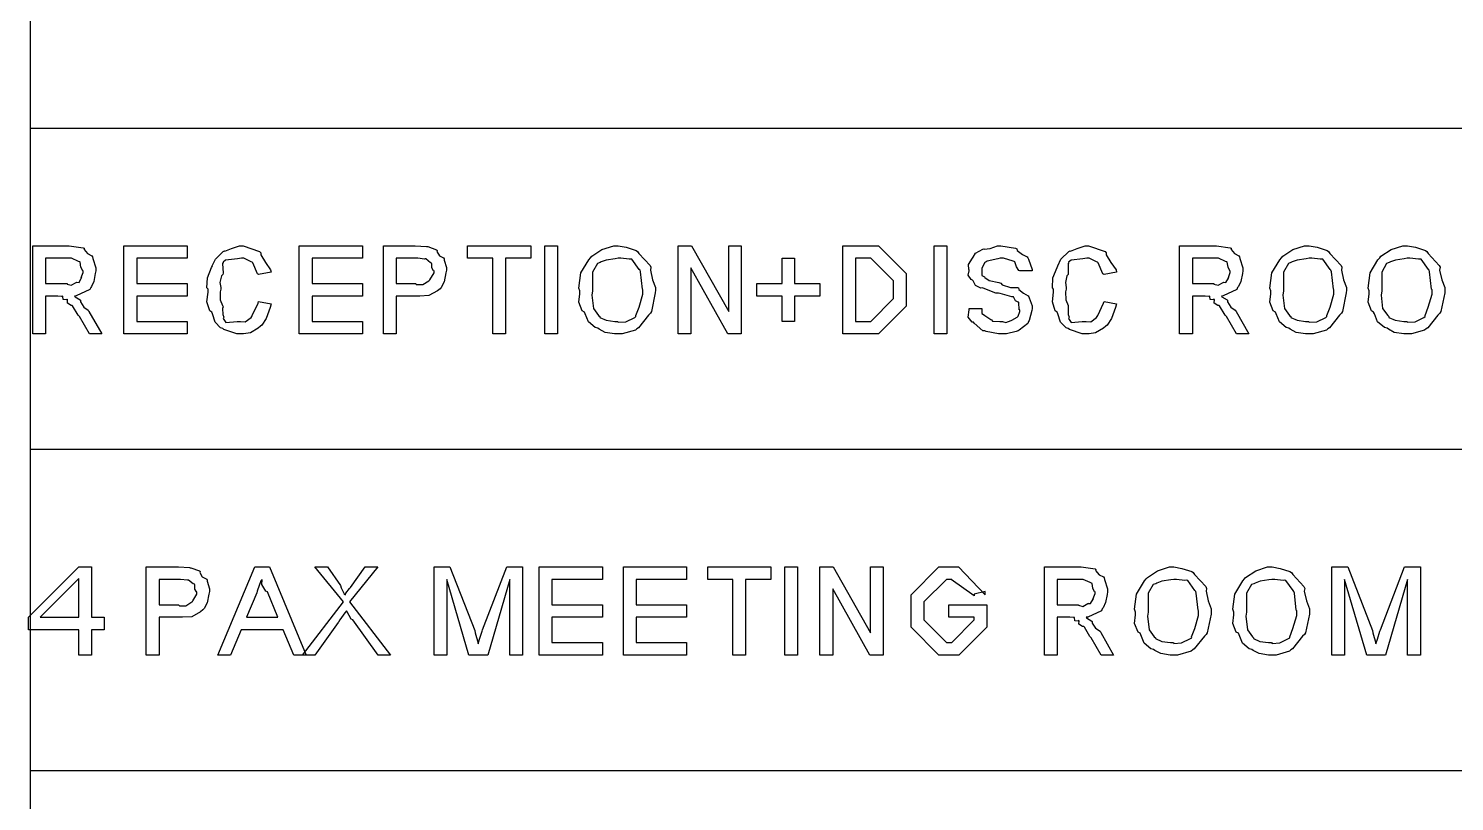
# Model space of a CAD drawing. Extents: x 0 to 23.4, y 0 to 16.5.
# Drawn here: x 19.232 to 20.37, y 12.831 to 13.448 of the extents above; entities that cross this region are included whole.
import ezdxf

# ---------------------------------------------------------------- set-up
doc = ezdxf.new("R2010")
doc.units = 0
doc.layers.get('0').update_dxf_attribs({"linetype": 'CONTINUOUS'})

msp = doc.modelspace()

# ---------------------------------------------------------------- linework, layer by layer
at = {"color": 0}
for points in [[(19.2335, 14.09), (19.2335, 8.75831)], [(19.2335, 13.3683), (22.1315, 13.3683)], [(19.2335, 13.1122), (22.1315, 13.1122)], [(19.2335, 12.8561), (22.1315, 12.8561)]]:
    msp.add_lwpolyline(points, dxfattribs=at)
for points in [[(19.2356, 13.2042), (19.2356, 13.2745), (19.2644, 13.2745), (19.2647, 13.2745), (19.2758, 13.2729), (19.2765, 13.2726), (19.2765, 13.2715), (19.2792, 13.2683), (19.2828, 13.2665), (19.2832, 13.2656), (19.2835, 13.2643), (19.2858, 13.257), (19.2858, 13.2546), (19.2854, 13.2525), (19.2842, 13.2461), (19.2824, 13.242), (19.2818, 13.2411), (19.281, 13.2395), (19.2703, 13.2346), (19.2689, 13.2344), (19.2693, 13.2339), (19.2733, 13.2314), (19.2737, 13.2311), (19.2737, 13.2298), (19.2763, 13.2255), (19.2799, 13.2231), (19.2804, 13.2222), (19.2907, 13.2042), (19.2808, 13.2042), (19.2728, 13.2181), (19.2718, 13.2191), (19.2674, 13.2265), (19.2669, 13.227), (19.2661, 13.2269), (19.2632, 13.2287), (19.2632, 13.2316), (19.2629, 13.2318), (19.2624, 13.2314), (19.2599, 13.2316), (19.2597, 13.2341), (19.2594, 13.2342), (19.2586, 13.2341), (19.2557, 13.2344), (19.2549, 13.2344), (19.2457, 13.2344), (19.2457, 13.2042), (19.2356, 13.2042)], [(19.3082, 13.2042), (19.3082, 13.2745), (19.3586, 13.2745), (19.3586, 13.2645), (19.3185, 13.2645), (19.3185, 13.2444), (19.3586, 13.2444), (19.3586, 13.2344), (19.3185, 13.2344), (19.3185, 13.2142), (19.3586, 13.2142), (19.3586, 13.2042), (19.3082, 13.2042)], [(19.4157, 13.23), (19.4257, 13.2281), (19.4249, 13.2253), (19.4218, 13.2165), (19.4182, 13.2113), (19.4172, 13.2103), (19.4154, 13.2088), (19.4092, 13.205), (19.4037, 13.2042), (19.4021, 13.2042), (19.3983, 13.2042), (19.3881, 13.2078), (19.3871, 13.2086), (19.3854, 13.209), (19.3811, 13.2135), (19.3789, 13.2202), (19.3785, 13.2216), (19.3768, 13.2227), (19.3744, 13.2299), (19.3754, 13.2374), (19.3754, 13.2398), (19.3744, 13.241), (19.375, 13.2489), (19.3782, 13.2572), (19.3789, 13.2585), (19.3788, 13.2585), (19.3812, 13.2639), (19.3875, 13.2698), (19.3886, 13.2704), (19.3889, 13.2702), (19.3942, 13.2722), (19.4006, 13.2745), (19.4028, 13.2745), (19.4033, 13.2745), (19.4165, 13.2699), (19.4175, 13.2689), (19.4176, 13.2673), (19.4211, 13.2612), (19.4253, 13.2552), (19.4257, 13.2535), (19.4157, 13.2515), (19.4147, 13.2522), (19.4111, 13.2608), (19.4106, 13.2613), (19.4097, 13.2617), (19.404, 13.2645), (19.4021, 13.2645), (19.3989, 13.2642), (19.3894, 13.2631), (19.3874, 13.2614), (19.3875, 13.2611), (19.3869, 13.2604), (19.3874, 13.2527), (19.3871, 13.2517), (19.3861, 13.2504), (19.3849, 13.2452), (19.3856, 13.2412), (19.3856, 13.2398), (19.385, 13.2378), (19.3851, 13.2314), (19.3869, 13.2269), (19.3874, 13.2259), (19.3869, 13.2245), (19.3872, 13.2198), (19.3879, 13.2176), (19.3878, 13.217), (19.3874, 13.2165), (19.3896, 13.2133), (19.3985, 13.2142), (19.4014, 13.2142), (19.4014, 13.214), (19.4051, 13.2139), (19.4097, 13.2174), (19.4103, 13.2181), (19.4107, 13.2188), (19.4154, 13.2287), (19.4157, 13.23)], [(19.4481, 13.2042), (19.4481, 13.2745), (19.4985, 13.2745), (19.4985, 13.2645), (19.4583, 13.2645), (19.4583, 13.2444), (19.4985, 13.2444), (19.4985, 13.2344), (19.4583, 13.2344), (19.4583, 13.2142), (19.4985, 13.2142), (19.4985, 13.2042), (19.4481, 13.2042)], [(19.5153, 13.2042), (19.5153, 13.2745), (19.5401, 13.2745), (19.5407, 13.2745), (19.5496, 13.274), (19.5501, 13.2739), (19.5507, 13.2738), (19.5576, 13.2713), (19.5582, 13.2708), (19.5579, 13.27), (19.5599, 13.2666), (19.5633, 13.2649), (19.5636, 13.2641), (19.5637, 13.2631), (19.5656, 13.2571), (19.5656, 13.255), (19.5651, 13.2528), (19.5636, 13.2458), (19.5613, 13.2413), (19.5604, 13.2402), (19.5583, 13.2386), (19.5514, 13.2348), (19.5442, 13.2344), (19.5417, 13.2344), (19.5254, 13.2344), (19.5254, 13.2042), (19.5153, 13.2042)], [(19.6026, 13.2042), (19.6026, 13.2645), (19.5824, 13.2645), (19.5824, 13.2745), (19.6328, 13.2745), (19.6328, 13.2645), (19.6126, 13.2645), (19.6126, 13.2042), (19.6026, 13.2042)], [(19.6439, 13.2042), (19.6439, 13.2745), (19.6542, 13.2745), (19.6542, 13.2042), (19.6439, 13.2042)], [(19.6719, 13.2385), (19.6711, 13.2408), (19.6728, 13.2528), (19.679, 13.2634), (19.6804, 13.265), (19.6814, 13.2662), (19.6894, 13.2715), (19.6989, 13.2745), (19.7021, 13.2745), (19.7025, 13.2745), (19.7089, 13.2733), (19.7168, 13.2707), (19.7179, 13.27), (19.719, 13.2684), (19.7279, 13.2588), (19.7286, 13.2574), (19.7282, 13.2551), (19.7299, 13.2474), (19.7322, 13.2412), (19.7322, 13.2392), (19.7321, 13.2369), (19.729, 13.2221), (19.7283, 13.2207), (19.7268, 13.2191), (19.7188, 13.209), (19.7175, 13.2083), (19.7162, 13.2073), (19.7056, 13.2042), (19.7021, 13.2042), (19.6996, 13.2042), (19.6921, 13.2053), (19.6874, 13.208), (19.6863, 13.2088), (19.6842, 13.2092), (19.6788, 13.2138), (19.6762, 13.2203), (19.6756, 13.2216), (19.6739, 13.2226), (19.6711, 13.2294), (19.6719, 13.2362), (19.6719, 13.2385)], [(19.7503, 13.2042), (19.7503, 13.2745), (19.761, 13.2745), (19.7907, 13.222), (19.7907, 13.2745), (19.8006, 13.2745), (19.8006, 13.2042), (19.79, 13.2042), (19.7604, 13.2569), (19.7604, 13.2042), (19.7503, 13.2042)], [(19.8818, 13.2042), (19.8818, 13.2745), (19.9028, 13.2745), (19.91, 13.2745), (19.9321, 13.2524), (19.9321, 13.2398), (19.9321, 13.2263), (19.91, 13.2042), (19.9039, 13.2042), (19.8818, 13.2042)], [(19.9544, 13.2042), (19.9544, 13.2745), (19.9647, 13.2745), (19.9647, 13.2042), (19.9544, 13.2042)], [(19.9825, 13.2244), (19.9926, 13.2244), (19.9924, 13.2236), (19.9926, 13.2204), (19.9946, 13.2191), (19.9949, 13.2188), (19.9949, 13.2188), (19.9996, 13.2157), (20.0003, 13.2155), (20.001, 13.2144), (20.0069, 13.2142), (20.0089, 13.2142), (20.0089, 13.214), (20.0117, 13.2132), (20.0158, 13.215), (20.0164, 13.2151), (20.0164, 13.2151), (20.0208, 13.2176), (20.0211, 13.2179), (20.0211, 13.2179), (20.0215, 13.2184), (20.0228, 13.2221), (20.0228, 13.2233), (20.0224, 13.2234), (20.0221, 13.2292), (20.0219, 13.2296), (20.0215, 13.2294), (20.0193, 13.2307), (20.0179, 13.2337), (20.0172, 13.2339), (20.0165, 13.2339), (20.0072, 13.2364), (20.0057, 13.2368), (20.0038, 13.2368), (19.9936, 13.2406), (19.9929, 13.2409), (19.9917, 13.2407), (19.9875, 13.2427), (19.9856, 13.2466), (19.9851, 13.2472), (19.9839, 13.2476), (19.9815, 13.2511), (19.9825, 13.2545), (19.9825, 13.2556), (19.9822, 13.2556), (19.9819, 13.2595), (19.985, 13.2647), (19.9856, 13.2654), (19.9856, 13.2654), (19.9875, 13.2687), (19.9932, 13.2718), (19.9942, 13.2721), (19.9943, 13.2717), (19.9992, 13.2724), (20.005, 13.2745), (20.0069, 13.2745), (20.0076, 13.2745), (20.0194, 13.2726), (20.0204, 13.2721), (20.0208, 13.2708), (20.0249, 13.2676), (20.0287, 13.2658), (20.0293, 13.265), (20.0297, 13.2638), (20.0328, 13.2555), (20.0328, 13.2546), (20.0228, 13.2546), (20.0221, 13.2547), (20.0203, 13.2578), (20.0189, 13.2616), (20.0183, 13.2619), (20.0174, 13.2622), (20.0097, 13.2645), (20.0072, 13.2645), (20.0054, 13.2642), (19.9967, 13.2622), (19.9961, 13.2617), (19.9949, 13.2612), (19.9926, 13.2566), (19.9926, 13.255), (19.9924, 13.2541), (19.9925, 13.2508), (19.9946, 13.2498), (19.995, 13.2493), (19.995, 13.2492), (19.9983, 13.2467), (20.006, 13.2452), (20.0076, 13.2448), (20.0088, 13.2434), (20.0154, 13.2412), (20.0211, 13.2412), (20.0218, 13.2409), (20.0221, 13.2397), (20.0257, 13.2366), (20.0296, 13.2347), (20.03, 13.2339), (20.0303, 13.2331), (20.0328, 13.2266), (20.0328, 13.2244), (20.0324, 13.223), (20.0303, 13.215), (20.0297, 13.2142), (20.0292, 13.2126), (20.0224, 13.2073), (20.0215, 13.2068), (20.02, 13.2062), (20.0121, 13.2042), (20.0094, 13.2042), (20.0058, 13.2042), (19.996, 13.2062), (19.995, 13.2066), (19.9933, 13.2068), (19.9865, 13.2128), (19.986, 13.2135), (19.9849, 13.2135), (19.9817, 13.2175), (19.9825, 13.2234), (19.9825, 13.2244)], [(20.09, 13.23), (20.1, 13.2281), (20.0992, 13.2253), (20.096, 13.2165), (20.0925, 13.2113), (20.0915, 13.2103), (20.0896, 13.2088), (20.0833, 13.205), (20.0781, 13.2042), (20.0764, 13.2042), (20.0726, 13.2042), (20.0624, 13.2078), (20.0614, 13.2086), (20.0597, 13.209), (20.0553, 13.2135), (20.0532, 13.2202), (20.0526, 13.2216), (20.0511, 13.2227), (20.0488, 13.2299), (20.0496, 13.2374), (20.0496, 13.2398), (20.0488, 13.241), (20.0492, 13.2489), (20.0525, 13.2572), (20.0531, 13.2585), (20.0531, 13.2585), (20.0556, 13.2639), (20.0618, 13.2698), (20.0629, 13.2704), (20.0632, 13.2702), (20.0685, 13.2722), (20.0749, 13.2745), (20.0769, 13.2745), (20.0776, 13.2745), (20.0908, 13.2699), (20.0918, 13.2689), (20.0918, 13.2673), (20.0954, 13.2612), (20.0996, 13.2552), (20.1, 13.2535), (20.09, 13.2515), (20.089, 13.2522), (20.0853, 13.2608), (20.0849, 13.2613), (20.0839, 13.2617), (20.0782, 13.2645), (20.0764, 13.2645), (20.0732, 13.2642), (20.0637, 13.2631), (20.0617, 13.2614), (20.0618, 13.2611), (20.0613, 13.2604), (20.0615, 13.2527), (20.0614, 13.2517), (20.0604, 13.2504), (20.0592, 13.2452), (20.0599, 13.2412), (20.0599, 13.2398), (20.0593, 13.2378), (20.0594, 13.2314), (20.0613, 13.2269), (20.0615, 13.2259), (20.0613, 13.2245), (20.0615, 13.2198), (20.0622, 13.2176), (20.0619, 13.217), (20.0617, 13.2165), (20.0637, 13.2133), (20.0726, 13.2142), (20.0757, 13.2142), (20.0757, 13.214), (20.0794, 13.2139), (20.0839, 13.2174), (20.0846, 13.2181), (20.085, 13.2188), (20.0897, 13.2287), (20.09, 13.23)], [(20.1503, 13.2042), (20.1503, 13.2745), (20.1792, 13.2745), (20.1796, 13.2745), (20.1907, 13.2729), (20.1914, 13.2726), (20.1913, 13.2715), (20.194, 13.2683), (20.1976, 13.2665), (20.1981, 13.2656), (20.1983, 13.2643), (20.2007, 13.257), (20.2007, 13.2546), (20.2003, 13.2525), (20.199, 13.2461), (20.1972, 13.242), (20.1965, 13.2411), (20.1958, 13.2395), (20.1851, 13.2346), (20.1837, 13.2344), (20.184, 13.2339), (20.1882, 13.2314), (20.1885, 13.2311), (20.1885, 13.2298), (20.1911, 13.2255), (20.1947, 13.2231), (20.1953, 13.2222), (20.2054, 13.2042), (20.1957, 13.2042), (20.1876, 13.2181), (20.1865, 13.2191), (20.1822, 13.2265), (20.1818, 13.227), (20.1808, 13.2269), (20.1779, 13.2287), (20.1781, 13.2316), (20.1776, 13.2318), (20.1772, 13.2314), (20.1747, 13.2316), (20.1744, 13.2341), (20.1742, 13.2342), (20.1735, 13.2341), (20.1706, 13.2344), (20.1696, 13.2344), (20.1606, 13.2344), (20.1606, 13.2042), (20.1503, 13.2042)], [(20.2231, 13.2385), (20.2222, 13.2408), (20.2239, 13.2528), (20.2301, 13.2634), (20.2315, 13.265), (20.2325, 13.2662), (20.2406, 13.2715), (20.25, 13.2745), (20.2532, 13.2745), (20.2536, 13.2745), (20.26, 13.2733), (20.2679, 13.2707), (20.269, 13.27), (20.2701, 13.2684), (20.279, 13.2588), (20.2797, 13.2574), (20.2793, 13.2551), (20.281, 13.2474), (20.2833, 13.2412), (20.2833, 13.2392), (20.2832, 13.2369), (20.2801, 13.2221), (20.2794, 13.2207), (20.2779, 13.2191), (20.2699, 13.209), (20.2686, 13.2083), (20.2674, 13.2073), (20.2567, 13.2042), (20.2532, 13.2042), (20.2507, 13.2042), (20.2432, 13.2053), (20.2385, 13.208), (20.2374, 13.2088), (20.2353, 13.2092), (20.2299, 13.2138), (20.2274, 13.2203), (20.2267, 13.2216), (20.225, 13.2226), (20.2222, 13.2294), (20.2231, 13.2362), (20.2231, 13.2385)], [(20.3014, 13.2385), (20.3006, 13.2408), (20.3022, 13.2528), (20.3085, 13.2634), (20.3099, 13.265), (20.3108, 13.2662), (20.3189, 13.2715), (20.3283, 13.2745), (20.3315, 13.2745), (20.3319, 13.2745), (20.3383, 13.2733), (20.3463, 13.2707), (20.3474, 13.27), (20.3485, 13.2684), (20.3574, 13.2588), (20.3581, 13.2574), (20.3576, 13.2551), (20.3594, 13.2474), (20.3617, 13.2412), (20.3617, 13.2392), (20.3617, 13.2369), (20.3585, 13.2221), (20.3578, 13.2207), (20.3563, 13.2191), (20.3482, 13.209), (20.3469, 13.2083), (20.3457, 13.2073), (20.3351, 13.2042), (20.3315, 13.2042), (20.329, 13.2042), (20.3215, 13.2053), (20.3168, 13.208), (20.3157, 13.2088), (20.3136, 13.2092), (20.3082, 13.2138), (20.3057, 13.2203), (20.305, 13.2216), (20.3033, 13.2226), (20.3006, 13.2294), (20.3014, 13.2362), (20.3014, 13.2385)], [(19.2457, 13.2444), (19.2629, 13.2444), (19.2629, 13.244), (19.2663, 13.2431), (19.2703, 13.2453), (19.2707, 13.2454), (19.2707, 13.2454), (19.2725, 13.2453), (19.2743, 13.2487), (19.2746, 13.2491), (19.2743, 13.2492), (19.2758, 13.2533), (19.2758, 13.2546), (19.2754, 13.2546), (19.274, 13.2575), (19.2735, 13.2613), (19.2731, 13.2617), (19.2721, 13.262), (19.2664, 13.2645), (19.2646, 13.2645), (19.2457, 13.2645), (19.2457, 13.2444)], [(19.5254, 13.2444), (19.5411, 13.2444), (19.5415, 13.2436), (19.5467, 13.2435), (19.5515, 13.2465), (19.5521, 13.247), (19.5522, 13.2473), (19.5556, 13.2528), (19.5556, 13.2546), (19.5553, 13.2546), (19.554, 13.2568), (19.554, 13.2602), (19.5536, 13.2606), (19.5528, 13.261), (19.549, 13.264), (19.5485, 13.2641), (19.5479, 13.2638), (19.5426, 13.2645), (19.5408, 13.2645), (19.5254, 13.2645), (19.5254, 13.2444)], [(19.6821, 13.2385), (19.6815, 13.2352), (19.6828, 13.2244), (19.6868, 13.2188), (19.6878, 13.2181), (19.6878, 13.2174), (19.6928, 13.2152), (19.6997, 13.2142), (19.7021, 13.2142), (19.7025, 13.2135), (19.7086, 13.2139), (19.7157, 13.2174), (19.7167, 13.2181), (19.7165, 13.2188), (19.7192, 13.2255), (19.7222, 13.2359), (19.7222, 13.2394), (19.7218, 13.24), (19.7203, 13.2537), (19.7199, 13.255), (19.7193, 13.2556), (19.7135, 13.2638), (19.7128, 13.2639), (19.7112, 13.2637), (19.7046, 13.2645), (19.7024, 13.2645), (19.7, 13.2642), (19.6929, 13.2631), (19.689, 13.2617), (19.6881, 13.2611), (19.686, 13.2604), (19.6821, 13.2535), (19.6821, 13.2423), (19.6821, 13.2385)], [(19.8332, 13.2142), (19.8332, 13.2344), (19.8131, 13.2344), (19.8131, 13.2444), (19.8332, 13.2444), (19.8332, 13.2645), (19.8432, 13.2645), (19.8432, 13.2444), (19.8633, 13.2444), (19.8633, 13.2344), (19.8432, 13.2344), (19.8432, 13.2142), (19.8332, 13.2142)], [(19.8919, 13.2142), (19.9035, 13.2142), (19.9039, 13.2142), (19.9221, 13.2324), (19.9221, 13.2398), (19.9221, 13.2465), (19.9039, 13.2645), (19.9033, 13.2645), (19.8919, 13.2645), (19.8919, 13.2142)], [(20.1606, 13.2444), (20.1776, 13.2444), (20.1776, 13.244), (20.1811, 13.2431), (20.185, 13.2453), (20.1856, 13.2454), (20.1856, 13.2454), (20.1872, 13.2453), (20.1892, 13.2487), (20.1894, 13.2491), (20.1892, 13.2492), (20.1907, 13.2533), (20.1907, 13.2546), (20.1903, 13.2546), (20.1889, 13.2575), (20.1883, 13.2613), (20.1879, 13.2617), (20.1869, 13.262), (20.1813, 13.2645), (20.1794, 13.2645), (20.1606, 13.2645), (20.1606, 13.2444)], [(20.2332, 13.2385), (20.2326, 13.2352), (20.2339, 13.2244), (20.2379, 13.2188), (20.2389, 13.2181), (20.2389, 13.2174), (20.2439, 13.2152), (20.2508, 13.2142), (20.2532, 13.2142), (20.2536, 13.2135), (20.2597, 13.2139), (20.2668, 13.2174), (20.2678, 13.2181), (20.2676, 13.2188), (20.2703, 13.2255), (20.2733, 13.2359), (20.2733, 13.2394), (20.2729, 13.24), (20.2714, 13.2537), (20.271, 13.255), (20.2704, 13.2556), (20.2646, 13.2638), (20.2639, 13.2639), (20.2624, 13.2637), (20.2557, 13.2645), (20.2535, 13.2645), (20.2511, 13.2642), (20.244, 13.2631), (20.2401, 13.2617), (20.239, 13.2611), (20.2371, 13.2604), (20.2332, 13.2535), (20.2332, 13.2423), (20.2332, 13.2385)], [(20.3115, 13.2385), (20.311, 13.2352), (20.3122, 13.2244), (20.3163, 13.2188), (20.3172, 13.2181), (20.3172, 13.2174), (20.3222, 13.2152), (20.3292, 13.2142), (20.3315, 13.2142), (20.3319, 13.2135), (20.3381, 13.2139), (20.3451, 13.2174), (20.3461, 13.2181), (20.346, 13.2188), (20.3486, 13.2255), (20.3517, 13.2359), (20.3517, 13.2394), (20.3513, 13.24), (20.3497, 13.2537), (20.3493, 13.255), (20.3487, 13.2556), (20.3429, 13.2638), (20.3422, 13.2639), (20.3407, 13.2637), (20.334, 13.2645), (20.3318, 13.2645), (20.3294, 13.2642), (20.3224, 13.2631), (20.3185, 13.2617), (20.3175, 13.2611), (20.3154, 13.2604), (20.3115, 13.2535), (20.3115, 13.2423), (20.3115, 13.2385)], [(19.2724, 12.9481), (19.2724, 12.9683), (19.2322, 12.9683), (19.2322, 12.9783), (19.2724, 13.0184), (19.2825, 13.0184), (19.2825, 12.9783), (19.2925, 12.9783), (19.2925, 12.9683), (19.2825, 12.9683), (19.2825, 12.9481), (19.2724, 12.9481)], [(19.3261, 12.9481), (19.3261, 13.0184), (19.3511, 13.0184), (19.3517, 13.0184), (19.3606, 13.0179), (19.3611, 13.0178), (19.3617, 13.0177), (19.3686, 13.0152), (19.3692, 13.0148), (19.3689, 13.0139), (19.3708, 13.0105), (19.3743, 13.0088), (19.3746, 13.008), (19.3746, 13.007), (19.3765, 13.001), (19.3765, 12.9989), (19.3761, 12.9967), (19.3746, 12.9898), (19.3722, 12.9852), (19.3712, 12.9842), (19.3693, 12.9825), (19.3624, 12.9787), (19.355, 12.9783), (19.3526, 12.9783), (19.3364, 12.9783), (19.3364, 12.9481), (19.3261, 12.9481)], [(19.3833, 12.9481), (19.4126, 13.0184), (19.4243, 13.0184), (19.4536, 12.9481), (19.4437, 12.9481), (19.4353, 12.9683), (19.4018, 12.9683), (19.3933, 12.9481), (19.3833, 12.9481)], [(19.4506, 12.9481), (19.4833, 12.9905), (19.4606, 13.0184), (19.4706, 13.0184), (19.4811, 13.0035), (19.4815, 13.0018), (19.4839, 12.9971), (19.485, 12.9963), (19.485, 12.9961), (19.485, 12.9961), (19.4854, 12.9974), (19.4883, 13.0012), (19.4889, 13.002), (19.5008, 13.0184), (19.5108, 13.0184), (19.4883, 12.9905), (19.5208, 12.9481), (19.5111, 12.9481), (19.4908, 12.9763), (19.4896, 12.9767), (19.4864, 12.9827), (19.4858, 12.9835), (19.4844, 12.9818), (19.4804, 12.9763), (19.4793, 12.9744), (19.4792, 12.9742), (19.4606, 12.9481), (19.4506, 12.9481)], [(19.5557, 12.9481), (19.5557, 13.0184), (19.5682, 13.0184), (19.5881, 12.9677), (19.5883, 12.966), (19.5907, 12.9576), (19.5908, 12.957), (19.5908, 12.957), (19.5918, 12.9607), (19.5939, 12.9671), (19.5943, 12.9683), (19.6136, 13.0184), (19.6262, 13.0184), (19.6262, 12.9481), (19.616, 12.9481), (19.616, 13.0085), (19.5985, 12.9481), (19.5835, 12.9481), (19.5658, 13.0085), (19.5658, 12.9481), (19.5557, 12.9481)], [(19.6396, 12.9481), (19.6396, 13.0184), (19.6899, 13.0184), (19.6899, 13.0085), (19.6497, 13.0085), (19.6497, 12.9883), (19.6899, 12.9883), (19.6899, 12.9783), (19.6497, 12.9783), (19.6497, 12.9581), (19.6899, 12.9581), (19.6899, 12.9481), (19.6396, 12.9481)], [(19.7067, 12.9481), (19.7067, 13.0184), (19.7571, 13.0184), (19.7571, 13.0085), (19.7169, 13.0085), (19.7169, 12.9883), (19.7571, 12.9883), (19.7571, 12.9783), (19.7169, 12.9783), (19.7169, 12.9581), (19.7571, 12.9581), (19.7571, 12.9481), (19.7067, 12.9481)], [(19.794, 12.9481), (19.794, 13.0085), (19.7739, 13.0085), (19.7739, 13.0184), (19.8242, 13.0184), (19.8242, 13.0085), (19.804, 13.0085), (19.804, 12.9481), (19.794, 12.9481)], [(19.8354, 12.9481), (19.8354, 13.0184), (19.8456, 13.0184), (19.8456, 12.9481), (19.8354, 12.9481)], [(19.8633, 12.9481), (19.8633, 13.0184), (19.874, 13.0184), (19.9037, 12.9659), (19.9037, 13.0184), (19.9138, 13.0184), (19.9138, 12.9481), (19.9031, 12.9481), (19.8736, 13.0009), (19.8736, 12.9481), (19.8633, 12.9481)], [(19.9662, 12.9783), (19.9662, 12.9883), (19.9964, 12.9883), (19.9964, 12.9703), (19.9743, 12.9481), (19.9694, 12.9481), (19.9582, 12.9481), (19.9361, 12.9703), (19.9361, 12.9831), (19.9361, 12.9963), (19.9582, 13.0184), (19.9686, 13.0184), (19.974, 13.0184), (19.9953, 12.9963), (19.9953, 12.9989), (19.9863, 12.9967), (19.9863, 12.9954), (19.9681, 13.0085), (19.9685, 13.0085), (19.9643, 13.0085), (19.9463, 12.9905), (19.9463, 12.9833), (19.9463, 12.9763), (19.9643, 12.9581), (19.9686, 12.9581), (19.9685, 12.9581), (19.9864, 12.9763), (19.9864, 12.9783), (19.9662, 12.9783)], [(20.0424, 12.9481), (20.0424, 13.0184), (20.0713, 13.0184), (20.0717, 13.0184), (20.0828, 13.0168), (20.0835, 13.0165), (20.0833, 13.0155), (20.0861, 13.0122), (20.0897, 13.0104), (20.0901, 13.0096), (20.0904, 13.0083), (20.0928, 13.0009), (20.0928, 12.9985), (20.0924, 12.9964), (20.0911, 12.99), (20.0893, 12.9859), (20.0886, 12.985), (20.0879, 12.9834), (20.0772, 12.9785), (20.0758, 12.9783), (20.0761, 12.9778), (20.0803, 12.9753), (20.0806, 12.975), (20.0806, 12.9737), (20.0832, 12.9695), (20.0868, 12.9671), (20.0874, 12.9662), (20.0975, 12.9481), (20.0878, 12.9481), (20.0797, 12.962), (20.0786, 12.963), (20.0743, 12.9704), (20.0739, 12.9709), (20.0729, 12.9708), (20.07, 12.9727), (20.0701, 12.9755), (20.0697, 12.9757), (20.0693, 12.9753), (20.0668, 12.9755), (20.0665, 12.978), (20.0663, 12.9781), (20.0656, 12.978), (20.0626, 12.9783), (20.0618, 12.9783), (20.0526, 12.9783), (20.0526, 12.9481), (20.0424, 12.9481)], [(20.1151, 12.9824), (20.1143, 12.9847), (20.116, 12.9967), (20.1222, 13.0073), (20.1236, 13.0089), (20.1246, 13.0101), (20.1326, 13.0154), (20.1421, 13.0184), (20.1453, 13.0184), (20.1457, 13.0184), (20.1521, 13.0172), (20.16, 13.0147), (20.1611, 13.0139), (20.1622, 13.0123), (20.1711, 13.0027), (20.1718, 13.0013), (20.1714, 12.999), (20.1731, 12.9913), (20.1754, 12.9851), (20.1754, 12.9831), (20.1754, 12.9808), (20.1722, 12.966), (20.1715, 12.9646), (20.17, 12.9631), (20.1619, 12.953), (20.1607, 12.9523), (20.1594, 12.9512), (20.1487, 12.9481), (20.1453, 12.9481), (20.1428, 12.9481), (20.1353, 12.9493), (20.1306, 12.9519), (20.1294, 12.9527), (20.1274, 12.9531), (20.1219, 12.9577), (20.1194, 12.9642), (20.1188, 12.9655), (20.1171, 12.9665), (20.1143, 12.9733), (20.1151, 12.9801), (20.1151, 12.9824)], [(20.1935, 12.9824), (20.1926, 12.9847), (20.1943, 12.9967), (20.2006, 13.0073), (20.2019, 13.0089), (20.2029, 13.0101), (20.211, 13.0154), (20.2204, 13.0184), (20.2236, 13.0184), (20.224, 13.0184), (20.2304, 13.0172), (20.2383, 13.0147), (20.2394, 13.0139), (20.2406, 13.0123), (20.2494, 13.0027), (20.2501, 13.0013), (20.2497, 12.999), (20.2515, 12.9913), (20.2538, 12.9851), (20.2538, 12.9831), (20.2538, 12.9808), (20.2506, 12.966), (20.2499, 12.9646), (20.2483, 12.9631), (20.2403, 12.953), (20.239, 12.9523), (20.2379, 12.9512), (20.2272, 12.9481), (20.2236, 12.9481), (20.2211, 12.9481), (20.2136, 12.9493), (20.2089, 12.9519), (20.2078, 12.9527), (20.2057, 12.9531), (20.2003, 12.9577), (20.1978, 12.9642), (20.1972, 12.9655), (20.1954, 12.9665), (20.1926, 12.9733), (20.1935, 12.9801), (20.1935, 12.9824)], [(20.2718, 12.9481), (20.2718, 13.0184), (20.2844, 13.0184), (20.3042, 12.9677), (20.3044, 12.966), (20.3068, 12.9576), (20.3069, 12.957), (20.3069, 12.957), (20.3081, 12.9607), (20.31, 12.9671), (20.3104, 12.9683), (20.3297, 13.0184), (20.3424, 13.0184), (20.3424, 12.9481), (20.3321, 12.9481), (20.3321, 13.0085), (20.3146, 12.9481), (20.2996, 12.9481), (20.2819, 13.0085), (20.2819, 12.9481), (20.2718, 12.9481)], [(19.2724, 12.9783), (19.2724, 13.0091), (19.2415, 12.9783), (19.2724, 12.9783)], [(19.3364, 12.9883), (19.3519, 12.9883), (19.3525, 12.9875), (19.3576, 12.9874), (19.3625, 12.9905), (19.3631, 12.9909), (19.3632, 12.9913), (19.3665, 12.9967), (19.3665, 12.9985), (19.3663, 12.9985), (19.3649, 13.0008), (19.3649, 13.0042), (19.3646, 13.0046), (19.3636, 13.0049), (19.3599, 13.0079), (19.3594, 13.008), (19.3589, 13.0078), (19.3535, 13.0085), (19.3518, 13.0085), (19.3364, 13.0085), (19.3364, 12.9883)], [(19.406, 12.9783), (19.4311, 12.9783), (19.4229, 12.9985), (19.4214, 12.9992), (19.4183, 13.0043), (19.4186, 13.0083), (19.4185, 13.0085), (19.4176, 13.0074), (19.4146, 12.999), (19.4142, 12.9978), (19.406, 12.9783)], [(20.0526, 12.9883), (20.0697, 12.9883), (20.0697, 12.9879), (20.0732, 12.987), (20.0771, 12.9892), (20.0776, 12.9894), (20.0776, 12.9893), (20.0793, 12.9893), (20.0812, 12.9927), (20.0815, 12.9931), (20.0812, 12.9932), (20.0828, 12.9972), (20.0828, 12.9985), (20.0824, 12.9985), (20.081, 13.0015), (20.0804, 13.0052), (20.08, 13.0056), (20.079, 13.006), (20.0733, 13.0085), (20.0715, 13.0085), (20.0526, 13.0085), (20.0526, 12.9883)], [(20.1253, 12.9824), (20.1247, 12.9792), (20.126, 12.9684), (20.13, 12.9627), (20.131, 12.962), (20.131, 12.9614), (20.136, 12.9591), (20.1429, 12.9581), (20.1453, 12.9581), (20.1457, 12.9574), (20.1518, 12.9578), (20.1589, 12.9614), (20.1599, 12.962), (20.1597, 12.9627), (20.1624, 12.9694), (20.1654, 12.9798), (20.1654, 12.9833), (20.165, 12.9839), (20.1635, 12.9976), (20.1631, 12.9989), (20.1625, 12.9996), (20.1567, 13.0077), (20.156, 13.0078), (20.1544, 13.0076), (20.1478, 13.0085), (20.1456, 13.0085), (20.1432, 13.0081), (20.1361, 13.007), (20.1322, 13.0056), (20.1312, 13.005), (20.1292, 13.0043), (20.1253, 12.9974), (20.1253, 12.9862), (20.1253, 12.9824)], [(20.2036, 12.9824), (20.2032, 12.9792), (20.2043, 12.9684), (20.2083, 12.9627), (20.2093, 12.962), (20.2093, 12.9614), (20.2143, 12.9591), (20.2213, 12.9581), (20.2236, 12.9581), (20.224, 12.9574), (20.2301, 12.9578), (20.2372, 12.9614), (20.2382, 12.962), (20.2381, 12.9627), (20.2407, 12.9694), (20.2438, 12.9798), (20.2438, 12.9833), (20.2433, 12.9839), (20.2418, 12.9976), (20.2414, 12.9989), (20.2408, 12.9996), (20.235, 13.0077), (20.2343, 13.0078), (20.2328, 13.0076), (20.2261, 13.0085), (20.2239, 13.0085), (20.2215, 13.0081), (20.2146, 13.007), (20.2106, 13.0056), (20.2096, 13.005), (20.2076, 13.0043), (20.2036, 12.9974), (20.2036, 12.9862), (20.2036, 12.9824)]]:
    msp.add_lwpolyline(points, close=True, dxfattribs=at)

doc.saveas('drawing.dxf')
